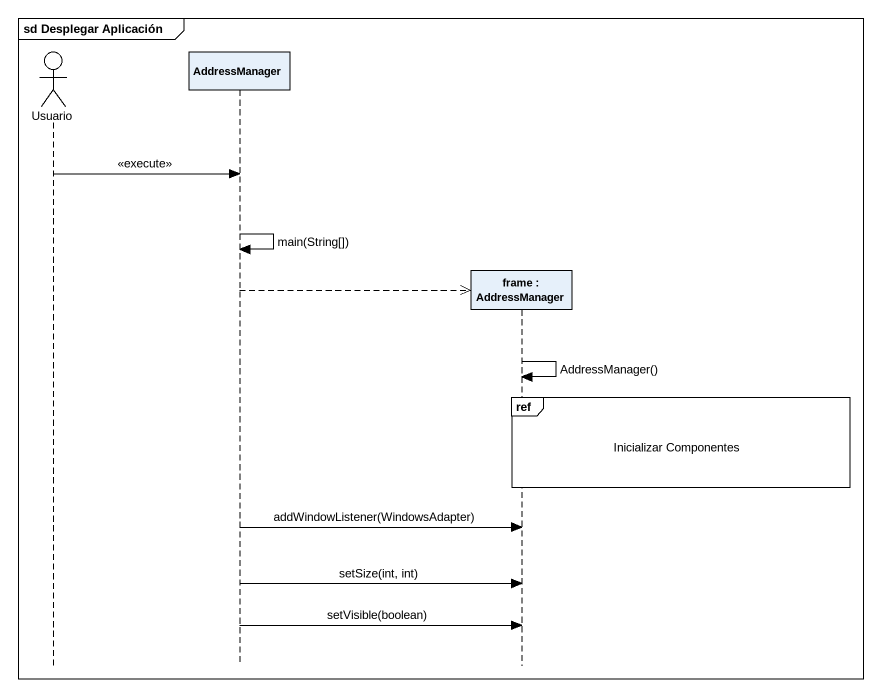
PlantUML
@startuml
mainframe sd Desplegar Aplicación
hide footbox
actor Usuario
participant AddressManager
participant "frame : AddressManager" as frame_

Usuario -> AddressManager : <<execute>>
AddressManager -> AddressManager : main(String[])
AddressManager -->> frame_ **
frame_ -> frame_ : AddressManager()
ref over frame_ : Inicializar Componentes
AddressManager -> frame_ : addWindowListener(WindowsAdapter)
AddressManager -> frame_ : setSize(int, int)
AddressManager -> frame_ : setVisible(boolean)
@enduml
